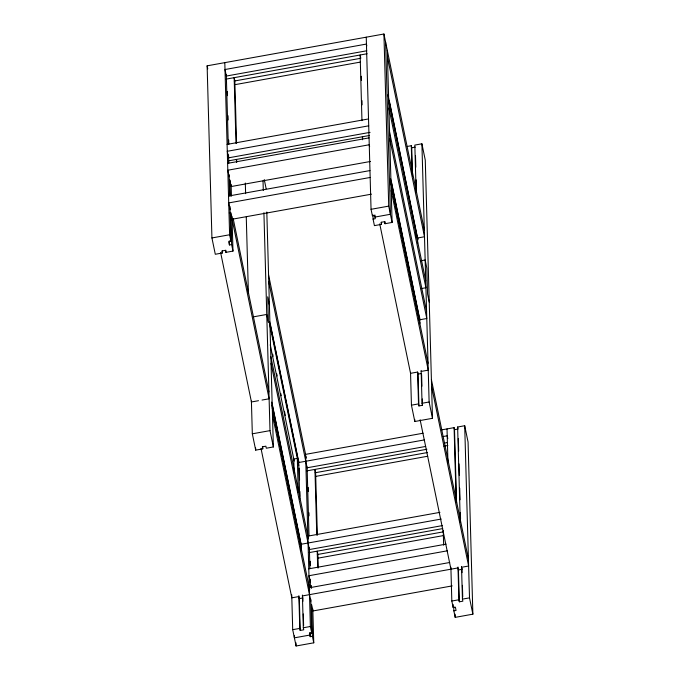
<?xml version="1.0" encoding="UTF-8"?>
<svg xmlns="http://www.w3.org/2000/svg" width="680" height="680" viewBox="0 0 680 680"><rect width="100%" height="100%" fill="white"/><g stroke="black" fill="none" stroke-linecap="round" stroke-linejoin="round"><path stroke-width="1.02" d="M222.309 250.886L222.369 252.994L215.296 254.269L211.93 237.949L207.128 65.824L383.928 34L424.311 229.865M366.741 50.779L226.347 76.049L224.995 69.522L366.435 44.064L366.817 45.934M226.21 79.101L367.098 53.745M234.269 81.039L360.332 58.353M235.595 84.549L360.442 62.075M227.086 144.398L368.526 118.941M368.721 125.825L227.281 151.283L228.625 157.811L370.065 132.353M228.488 160.862L369.376 135.507M227.621 163.336L369.061 137.879M407.26 146.438L411.298 145.715L411.723 147.756L412.522 176.273M410.524 372.325L411.442 405.17L414.808 421.498L432.488 418.31L425.272 160.123L421.906 143.803L414.834 145.078L416.16 192.61M411.723 147.756L415.259 147.118M370.532 161.457L231.175 186.541L229.831 180.013M228.531 196.035L369.971 170.578M370.166 177.463L228.726 202.92L230.07 209.448M229.27 212.976L230.741 212.713L269.11 398.786L262.038 400.061M232.093 219.24L371.45 194.157M211.93 237.949L229.611 234.761L224.808 62.636M381.429 222.241L381.488 224.357L374.416 225.632L373.074 219.104L375.284 218.705L374.612 215.441L372.402 215.832L371.05 209.304L388.73 206.125L383.928 34M229.984 206.448L230.962 241.29L228.752 241.689L229.424 244.953L231.633 244.553L230.75 212.874M222.369 252.994L221.952 250.954L225.488 250.316L225.904 252.356L232.976 251.09L232.007 216.24M381.488 224.357L381.072 222.317L384.608 221.68L385.024 223.72L392.096 222.445L387.294 50.32M421.115 260.712L425.153 259.99L426.836 268.149L427.558 293.964L429.241 302.132M253.24 316.88L266.755 314.449L268.438 322.609L267.716 296.786L269.399 304.946M420.877 288.651L425.926 287.742L388.909 108.197M258.502 400.699L251.43 401.965L220.618 252.518M421.583 373.464L418.047 374.094L417.622 372.053L410.55 373.328L379.738 223.881M421.158 371.425L428.23 370.149L391.212 190.604M262.701 446.743L262.76 448.86L255.689 450.135L252.323 433.815L270.002 430.627L263.916 212.713M411.442 405.17L418.514 403.903L417.622 372.104M418.514 403.903L418.931 405.943L422.467 405.305L422.05 403.265L429.123 401.99L421.906 143.803M266.806 211.998L273.368 446.956L266.297 448.222L265.872 446.182L262.335 446.819L262.76 448.86M311.525 604.613L312.409 636.293L310.199 636.684L309.527 633.42L311.738 633.02L310.386 626.492L305.583 454.367L423.104 433.219M441.821 429.853L454.096 427.644L454.512 429.683L456.552 502.546M460.284 522.044L457.631 427.006L464.704 425.731L468.069 442.051L472.872 614.176L455.192 617.363L453.849 610.836L453.73 606.611M454.512 429.683L458.048 429.046L457.631 427.006M424.379 439.909L298.699 462.527L269.594 321.385M443.079 436.543L447.21 435.795L447.788 438.6M425.68 446.445L307.122 467.781L268.753 281.716M444.397 443.079L447.517 442.519M306.986 470.84L426.887 449.259M443.896 446.199L447.873 445.476M315.044 472.77L427.567 452.523M315.375 476.459L427.703 456.238M307.861 536.129L439.943 512.354M441.226 519.044L300.985 544.289L271.668 402.109M442.527 525.581L309.4 549.542L271.039 363.469M309.264 552.593L442.723 528.581M317.33 554.531L443.394 531.845M317.662 558.212L443.504 535.568M308.779 568.837L446.054 544.127M447.312 550.817L308.975 575.722L310.318 582.25M309.519 585.777L310.99 585.514L311.567 588.31M309.306 587.766L449.71 562.496M452.225 585.896L312.868 610.971L311.517 604.443M312.808 609.008L313.752 642.821L296.072 646L292.706 629.68L299.778 628.405L298.868 595.671M299.778 628.405L300.203 630.445L303.739 629.808L303.314 627.767L310.386 626.492M453.849 610.836L456.059 610.436L455.387 607.172L453.177 607.571L451.826 601.035L458.898 599.769L457.988 567.027M458.898 599.769L459.323 601.808L462.859 601.171L462.434 599.131L469.506 597.856L464.704 425.731M387.481 57.205L424.507 236.75L417.435 238.025L387.898 94.8M389.376 101.167L417.826 239.207M388.628 100.886L425.74 280.857M389.572 132.081L426.598 311.627M389.767 138.966L426.785 318.512L419.713 319.787L390.609 178.636M391.442 181.925L419.9 319.923M390.702 181.67L419.798 322.796M391.017 183.719L428.034 363.264M431.4 379.584L468.427 559.13M431.596 386.469L468.622 566.015L461.55 567.29L461.966 569.33L458.43 569.967L458.014 567.919L302.43 595.927L302.846 597.966L299.31 598.604L298.894 596.564L291.822 597.831L261.001 448.392M360.808 58.267L360.137 55.003L361.964 120.674M388.73 206.125L392.096 222.445M429.123 401.99L432.488 418.31M469.506 597.856L472.872 614.176M369.631 146.625L369.249 144.763L227.808 170.221L229.16 176.749M362.754 138.388L362.414 136.756L362.5 139.774M420.121 419.747L450.942 569.194M264.265 179.579L266.152 188.768M268.558 274.83L305.583 454.367M305.966 456.238L306.349 458.099M236.954 161.882L236.445 159.434L236.529 162.444M270.427 324.675L298.885 462.672M269.688 324.42L298.784 465.545M272.697 354.195L273.122 356.269M276.76 373.915L277.194 375.989M280.832 393.626L281.256 395.709M284.469 411.273L285.32 415.429M270.215 344.76L294.202 461.074M270.844 356.583L308.44 538.925M207.128 65.824L207.757 68.884M272.501 405.399L301.385 545.471M271.753 405.135L301.07 547.298M233.18 218.586L268.923 391.901M272.289 408.221L309.689 589.637M272.476 415.106L310.845 601.179M229.611 234.761L230.962 241.29M231.633 244.553L232.976 251.09M270.002 430.627L273.368 446.956M312.409 636.293L313.752 642.821M458.312 438.549L458.668 451.223M459.025 463.896L459.348 475.507M459.697 488.18L460.029 499.8M460.377 512.465L460.555 518.806M461.941 568.438L462.06 572.662M462.417 585.327L462.74 596.946M461.524 566.398L462.434 599.131M458.405 569.075L459.323 601.808M454.096 427.644L456.187 502.613M455.107 614.193L455.192 617.363M453.084 604.401L453.177 607.571M447.023 428.91L447.967 462.706M450.883 567.231L451.826 601.035M443.25 530.578L443.658 545.164M415.497 155.567L415.82 167.186M416.168 179.86L416.406 188.309M417.792 237.949L417.851 240.065M421.608 374.57L421.94 386.231M422.288 398.947L422.467 405.305M417.375 235.909L417.579 243.304M419.653 317.424L419.832 323.782M421.132 370.413L422.05 403.265M416.075 233.971L416.135 236.088M418.013 373.091L418.931 405.943M411.298 145.715L412.037 172.117M414.749 419.381L414.808 421.498M385.611 42.16L390.413 214.285L374.944 217.073L374.884 214.956M384.965 221.612L385.024 223.72M372.954 214.88L373.074 219.104M366.248 37.179L371.05 209.304M361.309 76.27L361.428 80.512M361.99 100.632L362.108 104.873M317.356 535.16L315.613 472.668L314.942 469.404L316.778 535.075M318.274 567.97L317.9 554.429L317.22 551.165L317.688 567.834M308.252 487.398L308.372 491.623M308.958 512.737L309.043 515.908M310.318 561.314L310.437 565.539M310.99 585.599L311.049 587.715M307.096 466.922L309.026 535.874M309.349 547.494L309.935 568.608M310.233 579.173L310.471 587.613M310.794 599.216L311.738 633.02M310.08 632.46L310.199 636.684M309.8 632.944L309.859 635.052L294.389 637.84L294.329 635.723M299.225 468.239L299.548 479.859M299.872 491.478L300.007 496.179M301.35 544.272L301.435 547.442M302.855 598.128L302.94 601.298M303.297 613.972L303.62 625.583M298.656 460.921L299.719 498.942M300.959 543.286L301.163 550.681M302.404 595.034L303.314 627.767M298.256 492.294L297.313 458.396L293.777 459.034L294.159 472.804M299.6 540.158L299.719 544.348M299.285 597.712L300.203 630.445M295.987 642.829L296.072 646M291.737 594.83L292.706 629.68M263.024 180.922L263.296 190.459M255.629 448.018L255.689 450.135M245.319 183.039L245.616 193.638M246.262 216.954L248.395 293.25M251.404 401.072L252.323 433.815M236.58 143.429L234.838 80.937L234.167 77.673L235.994 143.344M231.124 184.56L231.447 196.171M227.358 91.443L227.477 95.667M228.038 115.728L228.149 119.952M228.709 140.012L228.828 144.237M229.831 180.141L230.274 195.984M226.296 74.451L228.25 144.143M228.548 154.887L228.777 163.149M229.1 174.734L229.696 195.882M229.304 240.728L229.424 244.953M225.845 250.249L225.904 252.356"/></g></svg>
